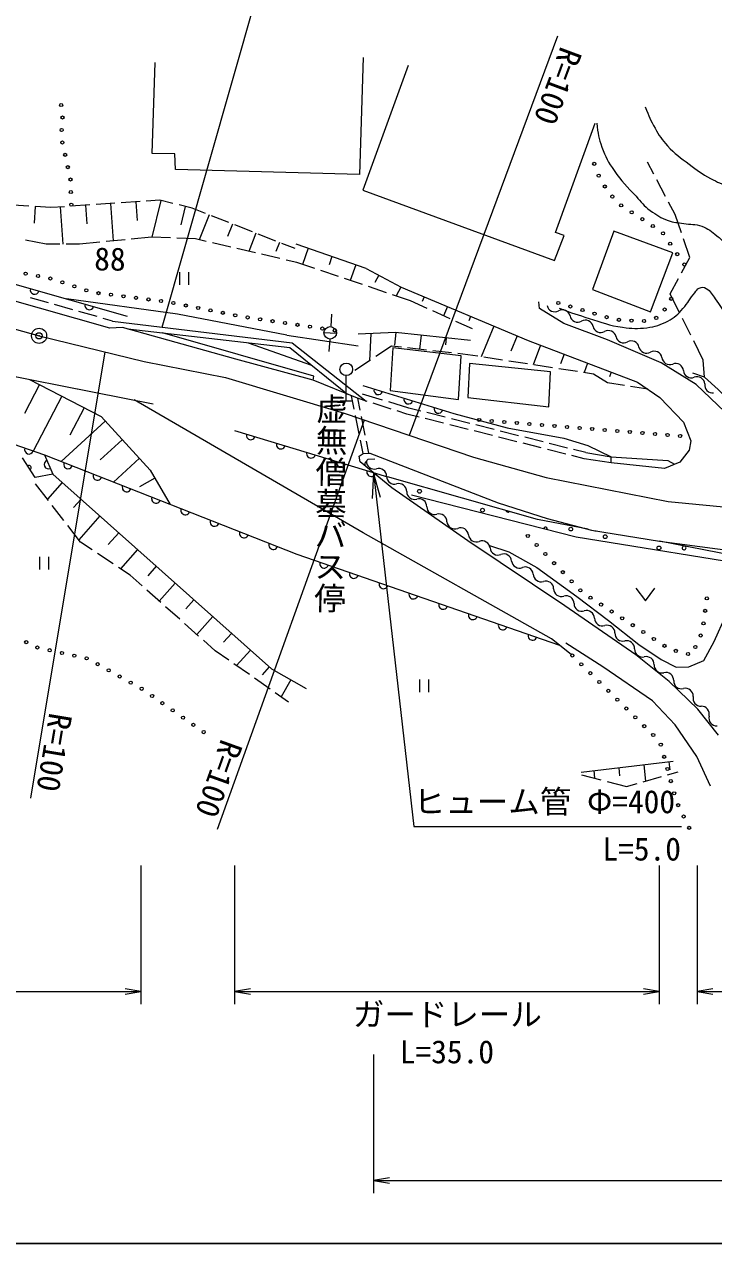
# Model space of a CAD drawing. Units: millimetres at full size, sheet at 1:1000; details may follow other scales. Extents: x 40000 to 680000, y 20000 to 380000.
# Drawn here: x 175782 to 230482, y 205000 to 301732 of the extents above; entities that cross this region are included whole.
import ezdxf
from ezdxf.enums import TextEntityAlignment as Align

# ---------------------------------------------------------------- set-up
doc = ezdxf.new("R2010")
doc.units = ezdxf.units.MM
doc.header["$LTSCALE"] = 1000
doc.header["$PDMODE"] = 32
doc.header["$PDSIZE"] = 500
doc.linetypes.add('CHAIN', pattern=[18.5, 12, -1.5, 3.5, -1.5])
for name, color, linetype, lineweight in [('M-BGD', 7, 'Continuous', 13), ('M-BMK', 2, 'CHAIN', 13), ('M-BMK-SRVR', 3, 'Continuous', 13), ('M-STR-HTXT', 7, 'Continuous', 13), ('M-STR-STRC', 7, 'Continuous', 13), ('M-TTL-BAND', 7, 'Continuous', 25)]:
    doc.layers.add(name, color=color, linetype=linetype, lineweight=lineweight)
doc.layers.add('M-BGD-HTXT', color=7, linetype='Continuous')
doc.styles.add('@ＭＳ ゴシック', font='')
doc.styles.add('ＭＳ ゴシック', font='')
doc.styles.get('@ＭＳ ゴシック').set_extended_font_data('@MS Gothic')
doc.styles.get('ＭＳ ゴシック').set_extended_font_data('MS Gothic')

# ---------------------------------------------------------------- blocks, each defined once
blk = doc.blocks.new('open_arrow')
at = {"color": 0, "linetype": 'Continuous', "lineweight": -2}
blk.add_lwpolyline([(7.5, 1.25), (0, 0), (7.5, -1.25)], dxfattribs=at)

msp = doc.modelspace()

# ---------------------------------------------------------------- linework, layer by layer
at = {"layer": 'M-BGD'}
for p, q in [((202676, 299111), (202386, 289824)), ((185934, 291479), (186172, 298711)), ((206240, 298483), (202655, 288567)), ((217945, 285232), (221080, 293903)), ((187712, 291459), (185934, 291479)), ((187765, 290224), (187712, 291459)), ((202386, 289824), (187765, 290224)), ((225745, 289839), (225237, 290805)), ((226676, 288069), (225978, 289396)), ((202655, 288567), (217845, 282989)), ((176144, 287313), (174898, 287398)), ((180970, 287405), (179474, 287303)), ((180630, 287382), (180730, 285911)), ((182966, 287540), (181469, 287439)), ((182625, 287517), (182826, 284559)), ((184961, 287676), (183464, 287574)), ((184621, 287653), (184721, 286174)), ((186545, 287784), (185460, 287710)), ((186614, 287767), (185886, 284851)), ((187575, 287527), (186545, 287784)), ((189090, 287149), (188060, 287406)), ((227418, 286661), (226909, 287626)), ((176639, 287280), (176549, 285955)), ((177889, 287195), (176643, 287280)), ((178975, 287269), (177889, 287195)), ((178634, 287246), (178834, 284305)), ((188555, 287282), (188191, 285824)), ((190154, 286731), (189090, 287149)), ((190438, 286620), (189662, 284643)), ((192016, 286001), (190620, 286548)), ((227921, 285184), (227418, 286661)), ((192300, 285889), (191912, 284901)), ((193878, 285270), (192482, 285818)), ((177517, 284290), (175862, 284602)), ((181780, 284459), (180166, 284305)), ((183771, 284649), (182278, 284507)), ((185883, 284851), (184269, 284697)), ((187378, 284791), (185883, 284851)), ((189373, 284711), (187878, 284771)), ((190219, 284513), (189373, 284711)), ((192167, 284059), (190706, 284400)), ((194162, 285159), (193599, 283726)), ((195740, 284539), (194343, 285087)), ((196024, 284428), (195742, 283712)), ((217845, 282989), (218614, 284990)), ((218614, 284990), (217945, 285232)), ((222572, 285338), (220871, 280694)), ((227240, 283611), (222572, 285338)), ((228586, 283233), (228082, 284710)), ((178592, 284296), (177517, 284290)), ((180166, 284305), (179092, 284299)), ((194115, 283606), (192654, 283946)), ((196062, 283152), (194602, 283492)), ((197269, 283939), (196205, 284357)), ((202918, 282353), (197363, 284298)), ((198306, 283967), (197858, 282685)), ((225462, 278928), (227240, 283611)), ((197396, 282841), (196549, 283038)), ((198826, 282359), (197396, 282841)), ((200194, 283307), (199970, 282666)), ((202082, 282646), (201649, 281409)), ((227926, 282020), (228586, 283233)), ((188086, 282066), (188086, 281066)), ((188836, 281066), (188836, 282066)), ((200721, 281721), (199300, 282200)), ((202616, 281083), (201195, 281562)), ((203900, 281828), (203591, 281250)), ((227028, 280367), (227688, 281580)), ((204512, 280444), (203090, 280923)), ((205664, 280884), (205289, 280183)), ((220871, 280694), (225462, 278928)), ((177699, 279640), (176256, 280050)), ((206416, 279803), (204986, 280285)), ((207741, 279203), (206416, 279803)), ((207508, 280110), (207354, 279743)), ((227786, 278852), (227028, 280367)), ((179623, 279093), (178180, 279503)), ((181547, 278547), (180104, 278957)), ((200166, 278742), (200091, 277759)), ((209563, 278377), (208197, 278996)), ((209353, 279338), (209048, 278610)), ((182773, 278198), (182028, 278410)), ((211344, 277570), (210018, 278171)), ((211198, 278566), (211045, 278202)), ((213042, 277793), (212024, 275360)), ((228680, 277063), (228009, 278405)), ((196616, 277069), (202276, 276217)), ((199555, 277298), (200552, 277222)), ((200015, 276762), (199940, 275779)), ((203276, 277218), (203177, 275045)), ((205274, 277296), (205166, 276277)), ((207263, 277085), (207143, 275956)), ((209252, 276873), (209192, 276308)), ((214887, 277021), (214378, 275804)), ((193552, 276468), (198579, 274691)), ((204907, 276208), (203671, 275377)), ((205012, 276063), (204815, 272696)), ((205701, 276119), (204907, 276208)), ((210438, 275447), (205012, 276063)), ((207689, 275894), (206198, 276062)), ((209676, 275669), (208186, 275838)), ((216745, 276281), (216154, 274725)), ((229661, 275101), (228904, 276616)), ((203256, 275098), (202020, 274266)), ((210967, 275523), (210173, 275613)), ((210237, 271980), (210438, 275447)), ((211762, 275401), (210967, 275523)), ((211110, 274837), (210978, 272127)), ((217547, 274161), (211110, 274837)), ((213739, 275097), (212256, 275325)), ((215716, 274792), (214233, 275021)), ((218615, 275571), (218320, 274793)), ((220485, 274861), (220197, 274103)), ((229754, 273746), (229661, 275101)), ((201324, 271862), (201324, 273862)), ((217692, 274488), (216210, 274716)), ((217412, 271395), (217547, 274161)), ((219669, 274184), (218187, 274412)), ((220958, 273986), (220163, 274108)), ((222049, 273280), (220958, 273986)), ((222354, 274151), (222211, 273772)), ((176976, 273149), (175788, 270862)), ((202649, 273081), (209867, 270858)), ((223403, 273077), (222049, 273280)), ((225251, 272800), (223897, 273003)), ((178751, 272227), (176492, 267877)), ((200824, 271862), (201824, 271862)), ((201964, 271201), (201751, 272260)), ((202988, 271823), (202224, 272066)), ((202224, 272066), (202413, 271113)), ((204214, 271916), (202620, 272392)), ((204815, 272696), (210237, 271980)), ((210978, 272127), (217412, 271395)), ((180526, 271306), (179397, 269131)), ((204894, 271215), (203465, 271671)), ((206286, 271296), (204693, 271773)), ((206135, 270820), (205370, 271063)), ((207249, 271054), (206286, 271296)), ((209188, 270565), (207734, 270931)), ((169272, 270414), (177373, 267568)), ((182197, 270249), (178710, 267042)), ((202358, 269240), (202062, 270711)), ((202510, 270623), (202801, 269151)), ((207112, 270573), (206135, 270820)), ((209051, 270084), (207597, 270451)), ((210990, 269595), (209536, 269962)), ((211127, 270076), (209673, 270443)), ((213067, 269587), (211612, 269954)), ((192467, 269519), (204593, 265823)), ((212930, 269106), (211475, 269473)), ((214869, 268617), (213415, 268984)), ((215006, 269098), (213552, 269465)), ((216945, 268609), (215491, 268976)), ((183551, 268776), (181807, 267173)), ((202669, 267691), (202456, 268750)), ((202898, 268661), (203087, 267708)), ((216808, 268128), (215354, 268495)), ((218748, 267639), (217293, 268006)), ((218885, 268120), (217430, 268487)), ((220332, 267755), (219370, 267998)), ((176641, 265786), (175644, 267354)), ((177373, 267568), (178041, 266060)), ((184905, 267304), (182850, 265415)), ((220210, 267271), (219232, 267517)), ((222349, 266938), (222353, 267430)), ((178041, 266060), (176641, 265786)), ((177693, 263956), (176670, 265281)), ((178787, 265395), (177606, 264069)), ((186133, 265740), (184926, 265039)), ((178916, 262374), (177999, 263561)), ((180280, 264064), (179689, 263401)), ((181773, 262733), (180094, 260850)), ((180245, 260654), (179222, 261978)), ((183266, 261402), (182426, 260460)), ((181169, 260035), (180245, 260654)), ((176978, 259494), (176978, 258494)), ((177728, 258494), (177728, 259494)), ((182831, 258922), (181585, 259757)), ((184759, 260071), (183397, 258543)), ((184171, 258025), (183246, 258644)), ((186251, 258740), (185570, 257976)), ((185121, 257183), (184171, 258025)), ((187744, 257409), (186474, 255984)), ((186618, 255857), (185495, 256852)), ((224318, 256993), (225068, 255993)), ((225068, 255993), (225818, 256993)), ((188115, 254531), (186992, 255525)), ((189237, 256078), (188602, 255366)), ((190730, 254747), (189468, 253332)), ((189612, 253204), (188489, 254199)), ((190936, 252031), (189986, 252873)), ((192223, 253416), (191592, 252708)), ((192001, 251287), (190936, 252031)), ((193715, 252085), (192619, 250855)), ((193640, 250141), (192411, 251001)), ((195208, 250754), (194660, 250139)), ((195280, 248996), (194050, 249855)), ((196925, 249738), (196166, 248376)), ((207131, 249752), (207131, 248752)), ((207881, 248752), (207881, 249752)), ((196754, 247965), (195689, 248709)), ((219972, 242411), (227278, 243267)), ((224938, 242993), (225089, 241701)), ((226924, 243226), (227000, 242580)), ((220003, 242192), (221544, 241795)), ((220965, 242527), (221035, 241926)), ((222951, 242760), (223018, 242108)), ((224897, 241647), (226341, 242053)), ((226822, 242188), (227667, 242426)), ((222029, 241671), (223570, 241273)), ((223570, 241273), (224416, 241511))]:
    msp.add_line(p, q, dxfattribs=at)
for points in [[(88689, 291184), (102383, 294357), (123943, 293297), (138961, 291381), (183945, 278581)], [(202224, 272066), (198705, 273508), (192572, 275177), (183558, 277691), (182571, 277639), (138447, 290163), (125046, 292099), (102861, 293150)], [(78069, 279534), (88310, 282955), (94642, 284778), (101045, 286017), (107845, 286858), (119109, 286928), (130908, 285728), (139601, 283921), (150143, 281013), (166225, 275727), (169117, 274948), (186015, 271635)], [(202918, 282353), (205680, 280876), (215775, 276649), (224447, 273357), (226202, 272141), (228093, 270168), (228674, 268704), (228550, 267946), (227802, 267011), (226587, 266492), (222349, 266938), (220210, 267271)], [(196616, 277069), (187939, 278736), (179124, 279952)], [(240955, 265504), (237755, 266644), (234217, 268267), (229107, 273148), (226324, 274893), (222055, 276710), (218587, 277998), (216655, 279203), (216613, 279712)], [(182773, 278198), (197042, 276457), (202913, 271847)], [(183997, 277568), (196844, 276088), (201433, 272390)], [(198705, 273508), (198745, 273831), (186738, 277253)], [(202277, 277176), (205237, 277300), (211188, 276667)], [(234187, 269885), (234010, 269659), (230853, 272768), (229754, 273746), (228824, 274070)], [(176176, 273564), (181864, 270611), (185774, 266358), (187348, 263647)], [(219175, 251745), (217617, 252991), (202677, 261398), (184489, 271934)], [(209867, 270858), (214099, 269732), (218602, 268890), (220487, 268329), (222353, 267430)], [(177373, 267568), (197413, 259691), (218258, 252478)], [(230877, 245346), (229241, 247403), (226967, 249599), (224318, 251702), (218663, 255613), (210967, 260769), (204954, 264960), (202441, 267027), (202347, 267484), (202669, 267691), (203199, 267712), (213387, 263776), (217282, 262519), (220792, 261605), (226193, 260722), (234003, 259705)], [(202813, 266720), (202847, 266988), (203078, 267246), (203591, 267251)], [(220332, 267755), (222353, 267430), (226849, 267125), (227382, 266831)], [(178041, 266060), (195387, 250594), (198156, 249052)], [(220532, 261673), (216497, 262448), (204593, 265823)], [(247325, 257197), (234940, 258552), (219580, 261045), (206505, 264383)], [(212699, 260382), (214222, 259891), (216444, 258651), (219629, 256339), (222139, 254438), (224554, 252522), (226330, 251338), (227498, 250731), (228511, 250762), (229695, 251260), (230536, 252771), (231443, 254843), (231872, 255100), (232253, 255113), (232911, 254532)], [(241096, 258791), (240206, 258390), (232130, 259557), (226193, 260722)], [(230231, 241286), (229156, 243646), (227427, 246170), (225627, 248063), (221702, 250774), (218749, 252638)]]:
    msp.add_lwpolyline(points, dxfattribs=at)
for centre, radius in [((178700, 295333), 125), ((178806, 294344), 125), ((178737, 293346), 125), ((178797, 292358), 125), ((179015, 291383), 125), ((179234, 290407), 125), ((221007, 290666), 125), ((179438, 289429), 125), ((221360, 289731), 125), ((179471, 288430), 125), ((221850, 288870), 125), ((179504, 287430), 125), ((222450, 288071), 125), ((223147, 287374), 125), ((223984, 286827), 125), ((224821, 286279), 125), ((225658, 285732), 125), ((226467, 285156), 125), ((227031, 284330), 125), ((227594, 283504), 125), ((228157, 282678), 125), ((175883, 281960), 125), ((176864, 281765), 125), ((177845, 281569), 125), ((178798, 281271), 125), ((179747, 280955), 125), ((180696, 280639), 125), ((181663, 280406), 125), ((182655, 280282), 125), ((183648, 280158), 125), ((184640, 280034), 125), ((185632, 279910), 125), ((186625, 279786), 125), ((187610, 279622), 125), ((218155, 279627), 125), ((227112, 279961), 125), ((188592, 279428), 125), ((189573, 279235), 125), ((190554, 279041), 125), ((191535, 278848), 125), ((192516, 278654), 125), ((193501, 278482), 125), ((219115, 279347), 125), ((220075, 279066), 125), ((221034, 278786), 125), ((221994, 278506), 125), ((226590, 279108), 125), ((194490, 278335), 125), ((195479, 278188), 125), ((196468, 278040), 125), ((197457, 277893), 125), ((198446, 277746), 125), ((199435, 277599), 125), ((200053, 277260), 500), ((222965, 278290), 125), ((223964, 278229), 125), ((224959, 278193), 125), ((225927, 278446), 125), ((200424, 277451), 125), ((201324, 274362), 500), ((211874, 270347), 125), ((212870, 270268), 125), ((213867, 270189), 125), ((214864, 270110), 125), ((215861, 270031), 125), ((216858, 269952), 125), ((217855, 269873), 125), ((218852, 269794), 125), ((219848, 269715), 125), ((220845, 269636), 125), ((221842, 269556), 125), ((222839, 269477), 125), ((223836, 269398), 125), ((224833, 269319), 125), ((225830, 269240), 125), ((226827, 269161), 125), ((227823, 269082), 125), ((207143, 264690), 150), ((212143, 263190), 150), ((215741, 261147), 125), ((219143, 261690), 150), ((221881, 261083), 150), ((216435, 260427), 125), ((226143, 260190), 150), ((217129, 259708), 125), ((217823, 258988), 125), ((218517, 258268), 125), ((219211, 257548), 125), ((219905, 256828), 125), ((220714, 256247), 125), ((221552, 255701), 125), ((229941, 256193), 125), ((222390, 255155), 125), ((223228, 254610), 125), ((229808, 255202), 125), ((224066, 254064), 125), ((224904, 253519), 125), ((229676, 254211), 125), ((175929, 252715), 125), ((225742, 252973), 125), ((226580, 252428), 125), ((229460, 253244), 125), ((176814, 252295), 125), ((177791, 252079), 125), ((178767, 251863), 125), ((179744, 251647), 125), ((180720, 251431), 125), ((219264, 251657), 125), ((227482, 252026), 125), ((228450, 251778), 125), ((229037, 252338), 125), ((181604, 250973), 125), ((182477, 250485), 125), ((219978, 250957), 125), ((183350, 249997), 125), ((184222, 249509), 125), ((220692, 250257), 125), ((221406, 249556), 125), ((185095, 249021), 125), ((222120, 248856), 125), ((185919, 248454), 125), ((186737, 247880), 125), ((222834, 248156), 125), ((187556, 247306), 125), ((188375, 246731), 125), ((223548, 247456), 125), ((224262, 246755), 125), ((189194, 246157), 125), ((190012, 245583), 125), ((224976, 246055), 125), ((225690, 245355), 125), ((226288, 244586), 125), ((226555, 243623), 125), ((226821, 242659), 125), ((227088, 241695), 125), ((227355, 240731), 125), ((227671, 239786), 125), ((228105, 238885), 125), ((228539, 237984), 125)]:
    msp.add_circle(centre, radius, dxfattribs=at)
for centre, radius, start, end in [((176601, 280670), 350, 164.11577, 344.11577), ((180930, 279439), 350, 164.11577, 344.11577), ((217874, 279555), 625, 192.61251, 298.87271), ((218478, 278460), 625, 12.61251, 118.87271), ((219698, 278733), 625, 192.61251, 298.87271), ((220301, 277639), 625, 12.61251, 118.87271), ((221521, 277912), 625, 192.61251, 298.87271), ((222125, 276817), 625, 12.61251, 118.87271), ((223345, 277090), 625, 192.61251, 298.87271), ((223948, 275995), 625, 12.61251, 118.87271), ((225168, 276268), 625, 192.61251, 298.87271), ((225772, 275174), 625, 12.61251, 118.87271), ((227004, 275366), 625, 185.1676, 291.42781), ((227461, 274203), 625, 5.1676, 111.42781), ((228706, 274315), 625, 185.1676, 291.42781), ((229162, 273152), 625, 5.1676, 111.42781), ((203869, 272705), 350, 162.88569, 342.88569), ((230402, 273112), 625, 171.1302, 277.39041), ((206258, 271970), 350, 162.88569, 342.88569), ((208648, 271234), 350, 162.88569, 342.88569), ((193747, 269129), 350, 163.05047, 343.05047), ((176153, 267996), 350, 160.64454, 340.64454), ((196139, 268400), 350, 163.05047, 343.05047), ((177707, 266814), 350, 113.89191, 293.89191), ((198530, 267671), 350, 163.05047, 343.05047), ((200921, 266942), 350, 163.05047, 343.05047), ((203553, 267077), 625, 179.86996, 286.13016), ((176143, 266570), 175, 302.44663, 122.44663), ((179249, 266830), 350, 158.54205, 338.54205), ((181576, 265916), 350, 158.54205, 338.54205), ((203313, 266213), 350, 163.05047, 343.05047), ((203900, 265876), 625, 359.86996, 106.13016), ((183903, 265001), 350, 158.54205, 338.54205), ((205150, 265873), 625, 179.86996, 286.13016), ((205497, 264672), 625, 359.86996, 106.13016), ((186230, 264087), 350, 158.54205, 338.54205), ((206747, 264669), 625, 179.86996, 286.13016), ((207095, 263468), 625, 359.86996, 106.13016), ((188556, 263172), 350, 158.54205, 338.54205), ((208345, 263466), 625, 179.86996, 286.13016), ((214143, 263190), 150, 192.77814, 315.55714), ((190883, 262258), 350, 158.54205, 338.54205), ((208692, 262265), 625, 359.86996, 106.13016), ((209939, 262325), 625, 185.68533, 291.94553), ((193210, 261343), 350, 158.54205, 338.54205), ((210406, 261166), 625, 5.68533, 111.94553), ((211650, 261290), 625, 185.68533, 291.94553), ((217143, 261690), 150, 337.12108, 174.23622), ((221143, 261690), 150, 239.56735, 281.86554), ((195536, 260429), 350, 158.54205, 338.54205), ((212117, 260130), 625, 5.68533, 111.94553), ((228143, 260190), 150, 89.92648, 67.86557), ((213361, 260254), 625, 185.68533, 291.94553), ((213828, 259095), 625, 5.68533, 111.94553), ((199566, 258946), 350, 160.91365, 340.91365), ((215072, 259219), 625, 185.68533, 291.94553), ((215539, 258059), 625, 5.68533, 111.94553), ((201929, 258128), 350, 160.91365, 340.91365), ((204292, 257311), 350, 160.91365, 340.91365), ((216786, 258133), 625, 181.10522, 287.36543), ((217159, 256940), 625, 1.10522, 107.36543), ((206654, 256493), 350, 160.91365, 340.91365), ((218409, 256964), 625, 181.10522, 287.36543), ((218782, 255771), 625, 1.10522, 107.36543), ((209017, 255676), 350, 160.91365, 340.91365), ((220031, 255795), 625, 181.10522, 287.36543), ((211379, 254858), 350, 160.91365, 340.91365), ((220405, 254602), 625, 1.10522, 107.36543), ((221654, 254626), 625, 181.10522, 287.36543), ((213742, 254041), 350, 160.91365, 340.91365), ((222027, 253433), 625, 1.10522, 107.36543), ((223277, 253422), 625, 177.84797, 284.10818), ((216104, 253223), 350, 160.91365, 340.91365), ((223582, 252210), 625, 357.84797, 104.10818), ((224831, 252163), 625, 177.84797, 284.10818), ((225135, 250950), 625, 357.84797, 104.10818), ((226384, 250903), 625, 177.84797, 284.10818), ((226689, 249691), 625, 357.84797, 104.10818), ((227938, 249644), 625, 177.84797, 284.10818), ((228243, 248432), 625, 357.84797, 104.10818), ((229473, 248255), 625, 165.75965, 272.01985), ((229517, 247006), 625, 345.75965, 92.01985), ((230729, 246698), 625, 165.75965, 272.01985)]:
    msp.add_arc(centre, radius, start, end, dxfattribs=at)
for points, knots in [([(225056, 295195), (225369, 294392), (225467, 294128), (225835, 293497), (226171, 292920), (226361, 292585), (226816, 292095), (227418, 291446), (227837, 291161), (228545, 290631), (229182, 290154), (229542, 289883), (230243, 289509), (230792, 289217), (231107, 289047), (231708, 288886), (232482, 288678), (232935, 288638), (233733, 288559), (234345, 288499), (234696, 288573), (235306, 288497), (235824, 288432), (236126, 288414), (236615, 288232), (237124, 288042), (237350, 287806), (237799, 287500), (238176, 287242), (238315, 286980), (238734, 286799), (239128, 286627), (239379, 286583), (239809, 286565), (240540, 286535), (240960, 286637), (241662, 286845), (242542, 287106), (242988, 287394), (243797, 287827), (244303, 288098), (244598, 288243), (245043, 288606), (245336, 288845), (245503, 288992), (245713, 289307), (246063, 289832), (246185, 290172), (246461, 290740), (246643, 291115), (246726, 291333), (246912, 291706), (247296, 292472), (247476, 292717), (248034, 293591)], [0, 0, 0, 0, 1, 1, 1, 2, 2, 2, 3, 3, 3, 4, 4, 4, 5, 5, 5, 6, 6, 6, 7, 7, 7, 8, 8, 8, 9, 9, 9, 10, 10, 10, 11, 11, 11, 12, 12, 12, 13, 13, 13, 14, 14, 14, 15, 15, 15, 16, 16, 16, 17, 17, 17, 18, 18, 18, 18]), ([(221201, 293900), (221315, 293026), (221362, 292709), (221616, 291989), (221888, 291217), (222115, 290802), (222582, 290130), (223180, 289270), (223613, 288860), (224327, 288094), (224749, 287641), (224943, 287332), (225448, 286973), (225968, 286603), (226271, 286387), (226871, 286173), (227334, 286008), (227622, 286017), (228107, 285934), (228665, 285839), (229012, 285920), (229540, 285716), (230057, 285516), (230304, 285304), (230745, 284968), (231033, 284749), (231156, 284581), (231399, 284314), (231898, 283764), (232023, 283318), (232573, 282818), (233014, 282418), (233282, 282204), (233809, 281925), (234368, 281629), (234715, 281506), (235336, 281385), (236196, 281218), (236704, 281285), (237579, 281333), (238578, 281388), (239120, 281590), (240103, 281780), (241564, 282062), (242378, 282248), (243831, 282569), (245384, 282912), (246289, 282982), (247798, 283483), (248856, 283834), (249421, 284127), (250384, 284688), (251011, 285052), (251236, 285193), (251942, 285695)], [0, 0, 0, 0, 1, 1, 1, 2, 2, 2, 3, 3, 3, 4, 4, 4, 5, 5, 5, 6, 6, 6, 7, 7, 7, 8, 8, 8, 9, 9, 9, 10, 10, 10, 11, 11, 11, 12, 12, 12, 13, 13, 13, 14, 14, 14, 15, 15, 15, 16, 16, 16, 17, 17, 17, 18, 18, 18, 18]), ([(218216, 279225), (219340, 278808), (219655, 278694), (220594, 278405), (221625, 278088), (222195, 277847), (223263, 277699), (224007, 277596), (224440, 277576), (225185, 277668), (225861, 277751), (226246, 277876), (226847, 278197), (227383, 278484), (227646, 278730), (228051, 279184), (228459, 279640), (228593, 279971), (228986, 280441), (229115, 280595), (229154, 280735), (229339, 280814), (229537, 280899), (229702, 280889), (229890, 280783), (230263, 280572), (230348, 280294), (230606, 279952), (230996, 279436), (231159, 279106), (231551, 278592), (232042, 277949), (232290, 277554), (232891, 277013), (233416, 276541), (233726, 276273), (234355, 275954), (235089, 275582), (235547, 275470), (236339, 275248), (236988, 275065), (237224, 275014), (238022, 274863)], [0, 0, 0, 0, 1, 1, 1, 2, 2, 2, 3, 3, 3, 4, 4, 4, 5, 5, 5, 6, 6, 6, 7, 7, 7, 8, 8, 8, 9, 9, 9, 10, 10, 10, 11, 11, 11, 12, 12, 12, 13, 13, 13, 14, 14, 14, 14])]:
    msp.add_open_spline(points, degree=3, knots=knots, dxfattribs=at)
at = {"layer": 'M-BMK'}
msp.add_lwpolyline([(168429, 279428), (176948, 277021), (185278, 274985), (191750, 273723), (201150, 270880), (211418, 267392), (217198, 265772), (226872, 263871), (237606, 262827), (246762, 262057), (252432, 262382), (257681, 263629), (261939, 265519), (270974, 270075), (272878, 271037), (278923, 273623), (286141, 276043), (293515, 277902), (299445, 279003)], dxfattribs=at)
at = {"layer": 'M-BMK-SRVR'}
msp.add_circle((176948, 277021), 600, dxfattribs=at)
msp.add_point((176948, 277021), dxfattribs=at)
at = {"layer": 'M-STR-HTXT'}
for p, q in [((218094, 300801), (206324, 269123)), ((182171, 275745), (176264, 240348)), ((202737, 270341), (191082, 237847)), ((185034, 235000), (185034, 224000)), ((192467, 235000), (192467, 224000)), ((226163, 235000), (226163, 224000)), ((229173, 235000), (229173, 224000)), ((150260, 225000), (185034, 225000)), ((192467, 225000), (226163, 225000)), ((229173, 225000), (344446, 225000)), ((203498, 220000), (203498, 209000)), ((203498, 210000), (320266, 210000))]:
    msp.add_line(p, q, dxfattribs=at)
msp.add_lwpolyline([(203498, 266157), (206686, 238097), (227936, 238097)], dxfattribs=at)
at = {"layer": 'M-STR-STRC'}
msp.add_line((186729, 277715), (195810, 309570), dxfattribs=at)
at = {"layer": 'M-TTL-BAND'}
msp.add_line((40000, 205000), (579000, 205000), dxfattribs=at)

# ---------------------------------------------------------------- block references
at = {"layer": 'M-STR-HTXT'}
for p, xscale, yscale, rotation in [((203498, 266157), 267, 267, 276.5), ((185034, 225000), 167, 167, 180), ((226163, 225000), 167, 167, 180)]:
    msp.add_blockref('open_arrow', p, dxfattribs=dict(at, xscale=xscale, yscale=yscale, rotation=rotation))
at = {"layer": 'M-STR-HTXT', "xscale": 167, "yscale": 167}
for p in [(192467, 225000), (229173, 225000), (203498, 210000)]:
    msp.add_blockref('open_arrow', p, dxfattribs=at)

# ---------------------------------------------------------------- texts
at = {"layer": 'M-BGD-HTXT'}
for s, rotation, style, p in [('88', 359.362, 'ＭＳ ゴシック', (182557, 281653)), ('虚無僧墓バス停', 269.362, '@ＭＳ ゴシック', (198618, 263750))]:
    msp.add_text(s, height=1833, rotation=rotation, dxfattribs=dict(at, style=style)).set_placement(p, align=Align.BOTTOM_CENTER)
at = {"layer": 'M-STR-HTXT', "style": 'ＭＳ ゴシック'}
for rotation, p in [(249.618, (218132, 296825)), (260.526, (178163, 243963)), (250.269, (191226, 241873))]:
    msp.add_text('R=100', height=1833, rotation=rotation, dxfattribs=at).set_placement(p, align=Align.MIDDLE_CENTER)
msp.add_text('ヒューム管 Φ=400', height=1833, dxfattribs=at).set_placement((206686, 238597), align=Align.BOTTOM_LEFT)
msp.add_text('L=5.0', height=1833, dxfattribs=at).set_placement((224772, 236309), align=Align.MIDDLE_CENTER)
for s, p in [('ガードレール', (209350, 221722)), ('L=35.0', (209315, 218754))]:
    msp.add_text(s, height=1833, dxfattribs=at).set_placement(p, align=Align.BOTTOM_CENTER)

doc.saveas('drawing.dxf')
